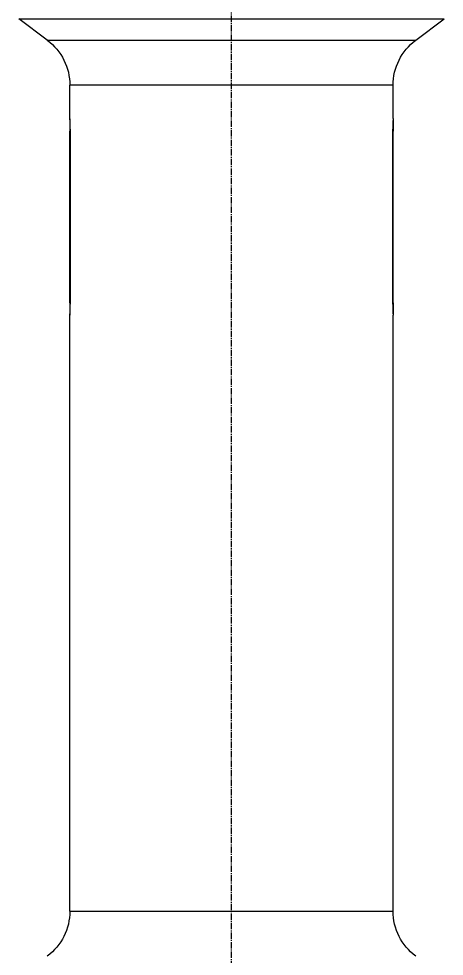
# Model space of a CAD drawing. Header units: millimetres. Extents: x 0 to 4378, y 0 to 2376.
# Drawn here: x 327.5 to 440.7, y 862.2 to 1111.5 of the extents above; entities that cross this region are included whole.
import ezdxf

# ---------------------------------------------------------------- set-up
doc = ezdxf.new("R2010")
doc.units = ezdxf.units.MM
doc.header["$LTSCALE"] = 0.2
doc.linetypes.add('CENTER2', pattern=[1.125, 0.75, -0.125, 0.125, -0.125])
doc.layers.add('02_Center Line', color=1, linetype='CENTER2')

# ---------------------------------------------------------------- blocks, each defined once
blk = doc.blocks.new('A$C51789057')
for p, q in [((-91.8, 509.2), (-205, 509.2)), ((-197.4, 503.5), (-205, 509.2)), ((-99.4, 503.5), (-91.8, 509.2)), ((-99.4, 503.5), (-197.4, 503.5)), ((-191.4, 491.5), (-105.4, 491.5)), ((-191.4, 482.65), (-191.4, 491.5)), ((-105.4, 482.65), (-105.4, 491.5)), ((-191.4, 482.6), (-191.4, 479.3)), ((-191.4, 482.6), (-191.4, 482.6)), ((-105.4, 482.6), (-105.4, 479.3)), ((-105.4, 482.6), (-105.4, 482.6)), ((-191.27, 479.3), (-191.4, 479.3)), ((-191.4, 433.7), (-191.4, 479.3)), ((-191.27, 479.3), (-191.27, 433.7)), ((-105.53, 433.7), (-105.53, 479.3)), ((-105.4, 479.3), (-105.53, 479.3)), ((-105.4, 433.7), (-105.4, 479.3)), ((-191.27, 433.7), (-191.4, 433.7)), ((-191.4, 433.7), (-191.4, 430.4)), ((-105.4, 433.7), (-105.53, 433.7)), ((-105.4, 433.7), (-105.4, 430.4)), ((-191.4, 430.4), (-191.4, 430.4)), ((-191.4, 271.9), (-191.4, 430.35)), ((-105.4, 430.4), (-105.4, 430.4)), ((-105.4, 271.9), (-105.4, 430.35)), ((-105.4, 271.9), (-191.4, 271.9))]:
    blk.add_line(p, q)
for centre, start, end in [((-206.4, 491.5), 0, 53.1301), ((-90.4, 491.5), 126.8699, 180), ((-206.4, 271.9), 306.8699, 0), ((-90.4, 271.9), 180, 233.1301)]:
    blk.add_arc(centre, 15, start, end)
for points, knots in [([(-191.4, 482.65), (-191.4, 482.65), (-191.39, 482.57), (-191.37, 482.22), (-191.35, 481.97), (-191.32, 481.37), (-191.3, 480.99), (-191.28, 480.17), (-191.27, 479.72), (-191.27, 479.3)], [0.5049797, 0.5049797, 0.5049797, 0.5049797, 0.6312246, 0.6312246, 0.7574695, 0.7574695, 0.8837145, 0.8837145, 1.0099595, 1.0099595, 1.0099595, 1.0099595]), ([(-105.53, 479.3), (-105.53, 479.72), (-105.52, 480.17), (-105.5, 480.99), (-105.48, 481.37), (-105.45, 481.97), (-105.43, 482.22), (-105.41, 482.57), (-105.4, 482.65), (-105.4, 482.65)], [-1.0099595, -1.0099595, -1.0099595, -1.0099595, -0.8837145, -0.8837145, -0.7574695, -0.7574695, -0.6312246, -0.6312246, -0.5049797, -0.5049797, -0.5049797, -0.5049797]), ([(-191.27, 433.7), (-191.27, 433.28), (-191.28, 432.83), (-191.3, 432.01), (-191.32, 431.63), (-191.35, 431.03), (-191.37, 430.78), (-191.39, 430.43), (-191.4, 430.35), (-191.4, 430.35)], [-1.0099595, -1.0099595, -1.0099595, -1.0099595, -0.8837145, -0.8837145, -0.7574695, -0.7574695, -0.6312246, -0.6312246, -0.5049797, -0.5049797, -0.5049797, -0.5049797]), ([(-105.4, 430.35), (-105.4, 430.35), (-105.41, 430.43), (-105.43, 430.78), (-105.45, 431.03), (-105.48, 431.63), (-105.5, 432.01), (-105.52, 432.83), (-105.53, 433.28), (-105.53, 433.7)], [0.5049797, 0.5049797, 0.5049797, 0.5049797, 0.6312246, 0.6312246, 0.7574695, 0.7574695, 0.8837145, 0.8837145, 1.0099595, 1.0099595, 1.0099595, 1.0099595])]:
    blk.add_open_spline(points, degree=3, knots=knots)
at = {"layer": '02_Center Line', "ltscale": 11.288275}
blk.add_line((-148.4, 91.82), (-148.4, 673.26), dxfattribs=at)

msp = doc.modelspace()

# ---------------------------------------------------------------- block references
at = {"xscale": -1}
msp.add_blockref('A$C51789057', (235.724, 602.257), dxfattribs=at)

doc.saveas('drawing.dxf')
